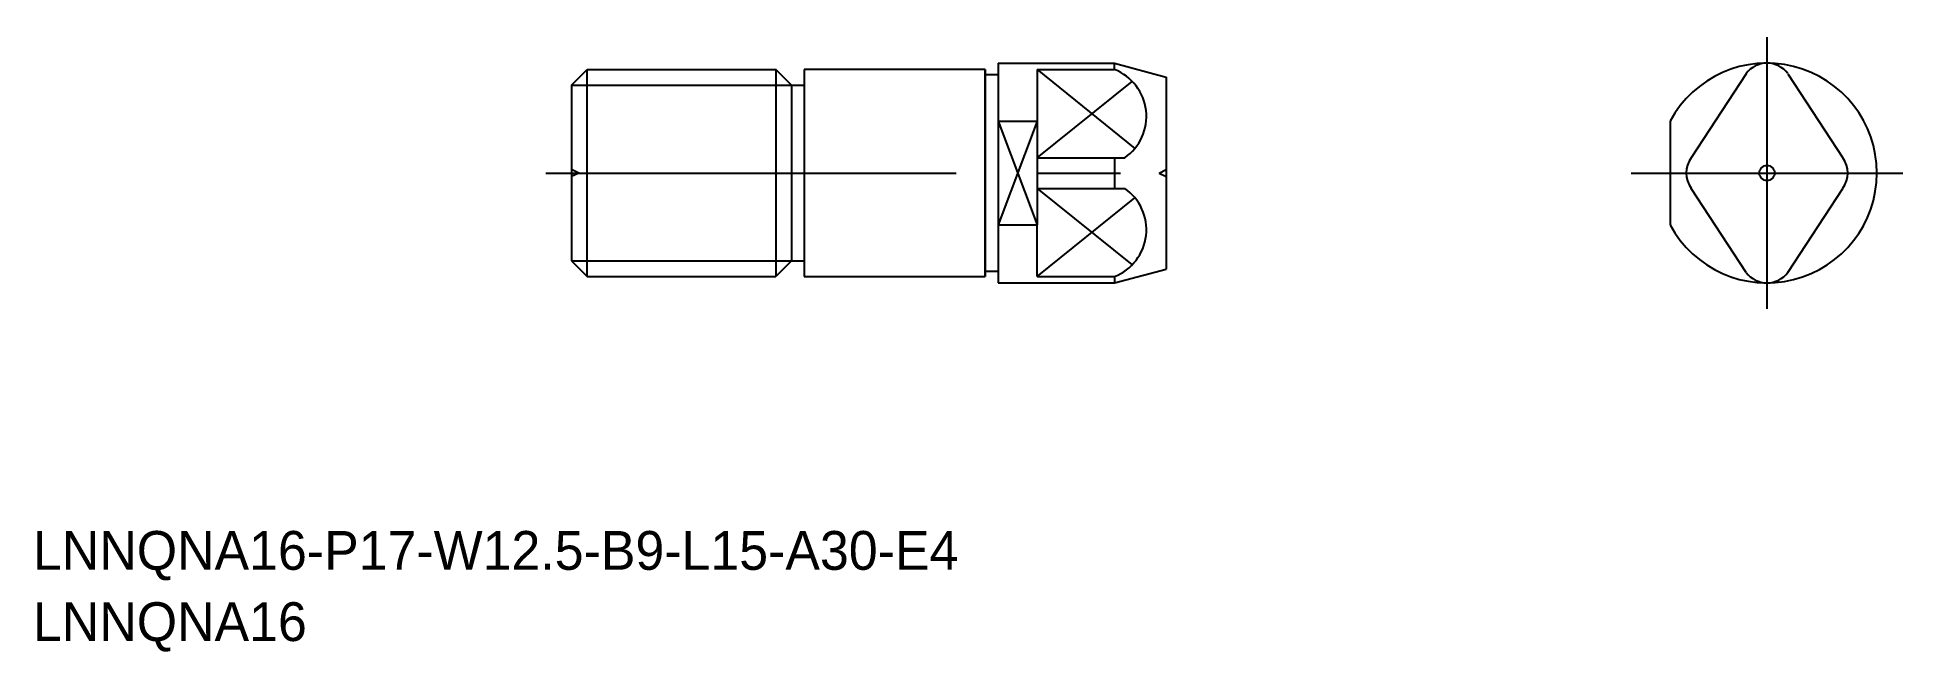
# Model space of a CAD drawing. Extents: x 36 to 180, y 104 to 152.
import ezdxf

# ---------------------------------------------------------------- set-up
doc = ezdxf.new("R2010")
doc.units = 0
doc.linetypes.add('CENTER', pattern=[50.8, 31.75, -6.35, 6.35, -6.35])
doc.linetypes.add('DASHED', pattern=[19.05, 12.7, -6.35])
doc.layers.get('0').update_dxf_attribs({"linetype": 'CONTINUOUS'})
doc.layers.add('CENTER', color=1, linetype='CENTER')

# ---------------------------------------------------------------- blocks, each defined once
blk = doc.blocks.new('*U2')
at = {"color": 7, "linetype": 'CONTINUOUS'}
blk.add_text('LNNQNA16', height=3, dxfattribs=at).set_placement((35.25, 104.99))
blk = doc.blocks.new('*U3')
at = {"color": 7, "linetype": 'CONTINUOUS'}
blk.add_text('LNNQNA16-P17-W12.5-B9-L15-A30-E4', height=3, dxfattribs=at).set_placement((35.25, 110.5))

msp = doc.modelspace()

# ---------------------------------------------------------------- linework, layer by layer
at = {"color": 7, "linetype": 'CONTINUOUS'}
for p, q in [((76.91, 147.99), (78.11, 149.19)), ((78.11, 133.19), (78.11, 149.19)), ((78.11, 149.19), (92.71, 149.19)), ((92.71, 149.19), (92.71, 133.19)), ((93.91, 147.99), (92.71, 149.19)), ((108.91, 149.19), (94.91, 149.19)), ((94.91, 149.19), (94.91, 133.19)), ((108.91, 149.19), (108.91, 133.19)), ((108.91, 133.19), (108.91, 149.19)), ((109.91, 148.79), (108.91, 148.79)), ((109.91, 149.69), (112.91, 149.69)), ((109.91, 149.69), (109.91, 132.69)), ((112.91, 149.69), (118.91, 149.69)), ((118.91, 149.69), (122.91, 148.61)), ((122.91, 148.61), (122.91, 133.76)), ((167.75, 148.87), (163.5, 142.37)), ((170.98, 148.87), (175.23, 142.37)), ((76.91, 147.99), (76.91, 134.39)), ((93.91, 147.99), (94.91, 147.99)), ((93.91, 147.99), (93.91, 134.39)), ((109.91, 145.19), (112.91, 145.19)), ((112.91, 145.69), (112.91, 145.69)), ((112.91, 145.19), (112.91, 137.19)), ((161.87, 145.19), (161.87, 137.19)), ((167.75, 133.5), (163.5, 140)), ((170.98, 133.5), (175.23, 140)), ((109.91, 137.19), (112.91, 137.19)), ((112.91, 136.69), (112.91, 136.69)), ((76.91, 134.39), (78.11, 133.19)), ((93.91, 134.39), (92.71, 133.19)), ((93.91, 134.39), (94.91, 134.39)), ((78.11, 133.19), (92.71, 133.19)), ((94.91, 133.19), (108.91, 133.19)), ((108.91, 133.59), (109.91, 133.59)), ((118.91, 132.69), (122.91, 133.76)), ((109.91, 132.69), (112.91, 132.69)), ((112.91, 132.69), (118.91, 132.69))]:
    msp.add_line(p, q, dxfattribs=at)
at = {"color": 3, "linetype": 'CONTINUOUS'}
for p, q in [((112.91, 149.19), (112.91, 145.19)), ((112.91, 149.19), (118.91, 149.19)), ((112.91, 149.19), (120.48, 143.09)), ((118.91, 149.19), (118.91, 149.69)), ((76.91, 147.99), (93.91, 147.99)), ((112.91, 142.37), (120.26, 148.28)), ((109.91, 145.19), (112.91, 137.19)), ((112.91, 145.19), (109.91, 137.19)), ((112.91, 142.37), (119.69, 142.37)), ((118.91, 142.37), (118.91, 140)), ((112.91, 140), (119.69, 140)), ((112.91, 140), (120.26, 134.09)), ((112.91, 133.19), (120.48, 139.28)), ((112.91, 133.19), (112.91, 137.19)), ((76.91, 134.39), (93.91, 134.39)), ((112.91, 133.19), (118.91, 133.19)), ((118.91, 133.19), (118.91, 132.69))]:
    msp.add_line(p, q, dxfattribs=at)
at = {"color": 3, "linetype": 'DASHED'}
for p, q in [((77.46, 141.19), (76.91, 141.46)), ((122.36, 141.19), (122.91, 141.46)), ((77.46, 141.19), (76.91, 140.91)), ((122.36, 141.19), (122.91, 140.91))]:
    msp.add_line(p, q, dxfattribs=at)
at = {"color": 7, "linetype": 'CONTINUOUS'}
msp.add_circle((169.37, 141.19), 0.59, dxfattribs=at)
at = {"color": 3, "linetype": 'CONTINUOUS'}
for centre, start, end in [((117.48, 145.57), 304.6885, 68.424), ((117.48, 136.8), 291.576, 55.3115)]:
    msp.add_arc(centre, 3.89, start, end, dxfattribs=at)
at = {"color": 7, "linetype": 'CONTINUOUS'}
for centre, radius, start, end in [((169.37, 141.19), 8.5, 208.0725, 151.9275), ((169.37, 147.69), 2, 36.3268, 143.6732), ((165.12, 141.19), 2, 143.6732, 216.3268), ((173.62, 141.19), 2, 323.6732, 36.3268), ((169.37, 134.69), 2, 216.3268, 323.6732)]:
    msp.add_arc(centre, radius, start, end, dxfattribs=at)
at = {"layer": 'CENTER', "color": 1, "linetype": 'CENTER'}
for p, q in [((169.37, 151.69), (169.37, 130.69)), ((74.91, 141.19), (124.91, 141.19)), ((158.87, 141.19), (179.87, 141.19))]:
    msp.add_line(p, q, dxfattribs=at)

# ---------------------------------------------------------------- block references
at = {"color": 7, "linetype": 'CONTINUOUS'}
for name in ['*U3', '*U2']:
    msp.add_blockref(name, (0, 0), dxfattribs=at)

doc.saveas('drawing.dxf')
